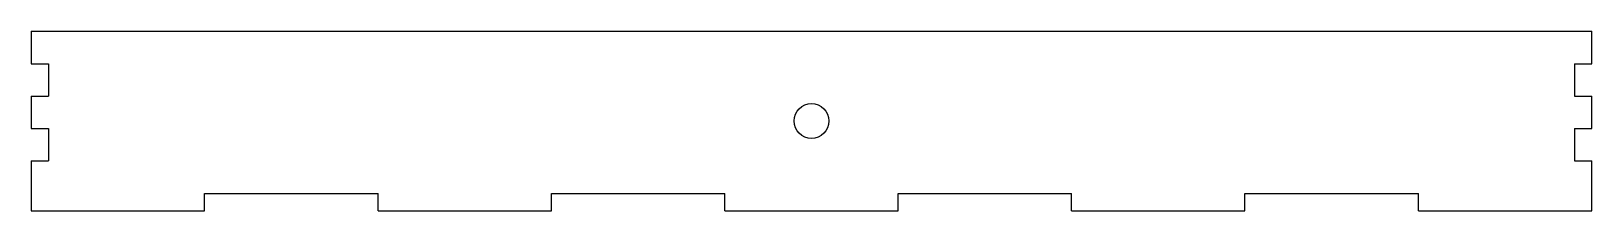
# Model space of a CAD drawing. Header units: millimetres. Extents: x -33 to 237, y -18 to 13.
import ezdxf

# ---------------------------------------------------------------- set-up
doc = ezdxf.new("R2010")
doc.units = ezdxf.units.MM

msp = doc.modelspace()

# ---------------------------------------------------------------- linework, layer by layer
at = {"color": 7, "linetype": 'Continuous', "lineweight": 25}
for p, q in [((-33, 12.6), (-33, 7)), ((-33, 12.6), (237, 12.6)), ((237, 7), (237, 12.6)), ((-33, 7), (-30, 7)), ((-30, 7), (-30, 1.4)), ((234, 7), (237, 7)), ((234, 7), (234, 1.4)), ((-33, 1.4), (-33, -4.2)), ((-33, 1.4), (-30, 1.4)), ((234, 1.4), (237, 1.4)), ((237, -4.2), (237, 1.4)), ((-33, -4.2), (-30, -4.2)), ((-30, -4.2), (-30, -9.8)), ((234, -4.2), (237, -4.2)), ((234, -4.2), (234, -9.8)), ((-33, -9.8), (-33, -18.4)), ((-33, -9.8), (-30, -9.8)), ((234, -9.8), (237, -9.8)), ((237, -18.4), (237, -9.8)), ((-3, -15.4), (27, -15.4)), ((-3, -18.4), (-3, -15.4)), ((27, -18.4), (27, -15.4)), ((57, -15.4), (87, -15.4)), ((57, -18.4), (57, -15.4)), ((87, -18.4), (87, -15.4)), ((117, -15.4), (147, -15.4)), ((117, -18.4), (117, -15.4)), ((147, -18.4), (147, -15.4)), ((177, -15.4), (207, -15.4)), ((177, -18.4), (177, -15.4)), ((207, -18.4), (207, -15.4)), ((-33, -18.4), (-3, -18.4)), ((27, -18.4), (57, -18.4)), ((87, -18.4), (117, -18.4)), ((147, -18.4), (177, -18.4)), ((207, -18.4), (237, -18.4))]:
    msp.add_line(p, q, dxfattribs=at)
msp.add_circle((102, -2.9), 3, dxfattribs=at)

doc.saveas('drawing.dxf')
